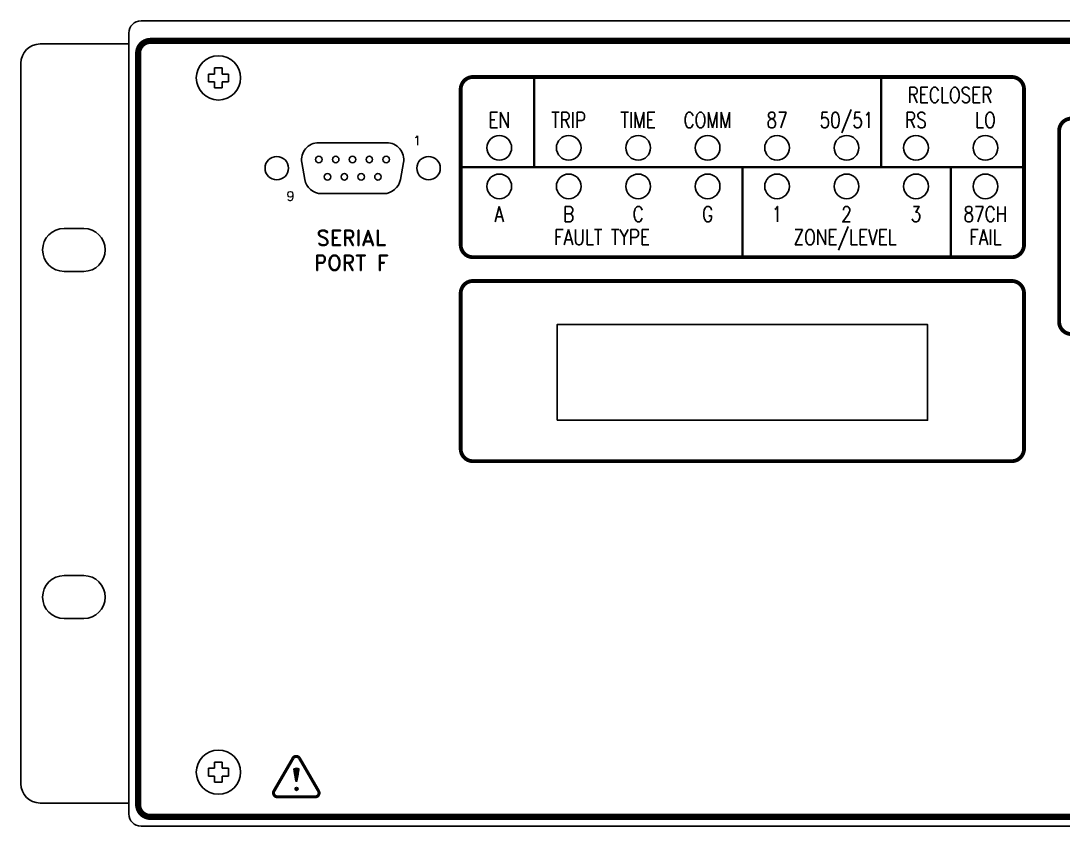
# Model space of a CAD drawing. Header units: inches. Extents: x 4.9 to 38.9, y -1.1 to 21.9.
# Drawn here: x 12.76 to 19.51, y 11.77 to 16.99 of the extents above; entities that cross this region are included whole.
import ezdxf
from ezdxf.enums import TextEntityAlignment as Align

# ---------------------------------------------------------------- set-up
doc = ezdxf.new("R2010")
doc.units = ezdxf.units.IN
doc.header["$MEASUREMENT"] = 0
doc.styles.add('ROMAND', font='ROMAND', dxfattribs={"width": 0.875})
doc.styles.add('ROMANS', font='ROMANS')

msp = doc.modelspace()

# ---------------------------------------------------------------- linework, layer by layer
for p, q in [((13.5356, 16.9865), (30.9776, 16.9865)), ((13.0366, 15.6405), (13.1646, 15.6405)), ((13.1646, 15.3625), (13.0366, 15.3625)), ((13.0366, 13.3905), (13.1646, 13.3905)), ((13.1646, 13.1125), (13.0366, 13.1125)), ((13.5356, 11.7665), (30.9776, 11.7665))]:
    msp.add_line(p, q)
at = {"linetype": 'Continuous'}
for p, q in [((13.4566, 16.9075), (13.4566, 11.8455)), ((14.0115, 16.6816), (14.0115, 16.6415)), ((14.0115, 16.6816), (14.0616, 16.6816)), ((14.0616, 16.6816), (14.0616, 16.6415)), ((13.9715, 16.5915), (13.9715, 16.6415)), ((13.9715, 16.6415), (14.0115, 16.6415)), ((14.0616, 16.6415), (14.1017, 16.6415)), ((14.1017, 16.5915), (14.1017, 16.6415)), ((13.9715, 16.5915), (14.0115, 16.5915)), ((14.0115, 16.5915), (14.0115, 16.5514)), ((14.0115, 16.5514), (14.0616, 16.5514)), ((14.0616, 16.5915), (14.0616, 16.5514)), ((14.0616, 16.5915), (14.1017, 16.5915)), ((14.0115, 12.1816), (14.0115, 12.1415)), ((14.0115, 12.1816), (14.0616, 12.1816)), ((14.0616, 12.1816), (14.0616, 12.1415)), ((13.9715, 12.0915), (13.9715, 12.1415)), ((13.9715, 12.1415), (14.0115, 12.1415)), ((13.9715, 12.0915), (14.0115, 12.0915)), ((14.0115, 12.0915), (14.0115, 12.0514)), ((14.0616, 12.1415), (14.1017, 12.1415)), ((14.0616, 12.0915), (14.0616, 12.0514)), ((14.0616, 12.0915), (14.1017, 12.0915)), ((14.1017, 12.0915), (14.1017, 12.1415)), ((14.525, 12.1358), (14.5386, 12.0587)), ((14.5259, 12.1308), (14.5259, 12.1376)), ((14.5265, 12.1272), (14.5265, 12.138)), ((14.5275, 12.1215), (14.5275, 12.1385)), ((14.5285, 12.1159), (14.5285, 12.139)), ((14.5295, 12.1102), (14.5295, 12.1395)), ((14.5305, 12.1045), (14.5305, 12.1399)), ((14.5315, 12.0989), (14.5315, 12.1403)), ((14.5325, 12.0932), (14.5325, 12.1406)), ((14.5335, 12.0875), (14.5335, 12.1409)), ((14.5345, 12.0819), (14.5345, 12.1412)), ((14.5355, 12.0762), (14.5355, 12.1414)), ((14.5365, 12.0705), (14.5365, 12.1416)), ((14.5375, 12.0648), (14.5375, 12.1418)), ((14.5385, 12.0592), (14.5385, 12.1419)), ((14.5395, 12.0575), (14.5395, 12.142)), ((14.5405, 12.057), (14.5405, 12.1421)), ((14.5415, 12.0568), (14.5415, 12.1421)), ((14.5425, 12.0568), (14.5425, 12.1421)), ((14.5435, 12.057), (14.5435, 12.1421)), ((14.5445, 12.0575), (14.5445, 12.142)), ((14.5588, 12.1358), (14.5452, 12.0587)), ((14.5454, 12.0598), (14.5454, 12.142)), ((14.5465, 12.0663), (14.5465, 12.1418)), ((14.5475, 12.0719), (14.5475, 12.1416)), ((14.5485, 12.0776), (14.5485, 12.1414)), ((14.5495, 12.0832), (14.5495, 12.1412)), ((14.5505, 12.0889), (14.5505, 12.1409)), ((14.5515, 12.0945), (14.5515, 12.1406)), ((14.5524, 12.0993), (14.5524, 12.1405)), ((14.5535, 12.1058), (14.5535, 12.1399)), ((14.5545, 12.1115), (14.5545, 12.1395)), ((14.5555, 12.1171), (14.5555, 12.1391)), ((14.5565, 12.1228), (14.5565, 12.1388)), ((14.5574, 12.1275), (14.5574, 12.1383)), ((14.558, 12.1314), (14.558, 12.138)), ((14.0115, 12.0514), (14.0616, 12.0514)), ((14.5346, 12.0035), (14.5346, 12.0125)), ((14.5356, 12.002), (14.5356, 12.014)), ((14.5366, 12.001), (14.5366, 12.015)), ((14.5376, 12.0002), (14.5376, 12.0158)), ((14.5376, 12.0002), (14.5376, 12.0157)), ((14.5386, 11.9996), (14.5386, 12.0164)), ((14.5396, 11.9991), (14.5396, 12.0168)), ((14.5407, 11.9988), (14.5407, 12.0172)), ((14.5417, 11.9986), (14.5417, 12.0173)), ((14.5427, 11.9985), (14.5427, 12.0174)), ((14.5436, 11.9985), (14.5436, 12.0173)), ((14.5445, 11.9986), (14.5445, 12.0173)), ((14.5456, 11.9988), (14.5456, 12.0171)), ((14.5466, 11.9992), (14.5466, 12.0167)), ((14.5476, 11.9997), (14.5476, 12.0163)), ((14.5488, 12.0004), (14.5488, 12.0155)), ((14.5496, 12.0012), (14.5496, 12.0148)), ((14.5506, 12.0023), (14.5506, 12.0136)), ((14.5515, 12.0038), (14.5515, 12.0122))]:
    msp.add_line(p, q, dxfattribs=at)
at = {"extrusion": (0, 1, -1.83691e-16)}
for p, q in [((13.4566, 16.8365), (12.8816, 16.8365)), ((12.7566, 16.7115), (12.7566, 12.0415)), ((13.4566, 11.9165), (12.8816, 11.9165))]:
    msp.add_line(p, q, dxfattribs=at)
at = {"linetype": 'Continuous'}
for points, const_width in [([(30.9966, 11.9065), (30.9966, 16.7765, 0.414214), (30.9166, 16.8565), (13.5966, 16.8565, 0.414214), (13.5166, 16.7765), (13.5166, 11.9065, 0.414214), (13.5966, 11.8265), (30.9166, 11.8265, 0.414214)], 0.04), ([(15.6866, 16.6226), (19.1766, 16.6226, -0.414214), (19.2566, 16.5426), (19.2566, 15.5344, -0.414214), (19.1766, 15.4544), (15.6866, 15.4544, -0.414214), (15.6066, 15.5344), (15.6066, 16.5426, -0.414214)], 0.025), ([(15.6866, 15.3004), (19.1766, 15.3004, -0.414214), (19.2566, 15.2204), (19.2566, 14.2122, -0.414214), (19.1766, 14.1322), (15.6866, 14.1322, -0.414214), (15.6066, 14.2122), (15.6066, 15.2204, -0.414214)], 0.025)]:
    msp.add_lwpolyline(points, format="xyb", close=True, dxfattribs=dict(at, const_width=const_width))
at = {"const_width": 0.015}
for points in [[(16.0816, 16.0385), (16.0816, 16.6135)], [(18.3316, 16.0385), (18.3316, 16.6226)], [(17.4316, 15.4544), (17.4316, 16.0385)], [(18.7816, 15.4544), (18.7816, 16.0385)]]:
    msp.add_lwpolyline(points, dxfattribs=at)
at = {"const_width": 0.025}
msp.add_lwpolyline([(19.5641, 16.3531), (23.6241, 16.3531, -0.414214), (23.7041, 16.2731), (23.7041, 15.0361, -0.414214), (23.6241, 14.9561), (19.5641, 14.9561, -0.414214), (19.4841, 15.0361), (19.4841, 16.2731, -0.414214)], format="xyb", close=True, dxfattribs=at)
for points in [[(14.6856, 16.1965, 0.466308), (14.5772, 16.0674, 0.466308)], [(15.2359, 16.0674, 0.466308), (15.1276, 16.1965, 0.466308)], [(14.5962, 15.9574, 0.36397), (14.7046, 15.8665, 0.36397)], [(15.1076, 15.8665, 0.36397), (15.2159, 15.9574, 0.36397)]]:
    msp.add_lwpolyline(points, format="xyb")
for points in [[(14.6856, 16.1965), (15.1276, 16.1965)], [(14.5766, 16.0675), (14.5966, 15.9575)], [(15.2356, 16.0675), (15.2156, 15.9575)], [(14.7046, 15.8665), (15.1076, 15.8665)]]:
    msp.add_lwpolyline(points)
at = {"linetype": 'Continuous'}
for points, const_width in [([(15.6066, 16.0385), (19.2566, 16.0385)], 0.015), ([(14.3966, 11.9941), (14.5195, 12.2057)], 0.02), ([(14.6856, 11.9941), (14.5627, 12.2057)], 0.02), ([(14.4182, 11.9565), (14.664, 11.9565)], 0.02)]:
    msp.add_lwpolyline(points, dxfattribs=dict(at, const_width=const_width))
msp.add_lwpolyline([(16.2315, 14.3976), (18.6315, 14.3976), (18.6315, 15.0176), (16.2315, 15.0176)], close=True)
at = {"linetype": 'Continuous', "const_width": 0.02}
for points in [[(14.5626, 12.2063, 0.575689), (14.5194, 12.2063, 0.575689)], [(14.397, 11.995, 0.563069), (14.419, 11.9564, 0.563069)], [(14.6639, 11.9565, 0.578182), (14.6856, 11.994, 0.578182)]]:
    msp.add_lwpolyline(points, format="xyb", dxfattribs=at)
for centre, radius in [((14.0366, 16.6165), 0.1432), ((15.8566, 16.1635), 0.08), ((16.3066, 16.1635), 0.08), ((16.7566, 16.1635), 0.08), ((17.2066, 16.1635), 0.08), ((17.6566, 16.1635), 0.08), ((18.1066, 16.1635), 0.08), ((18.5566, 16.1635), 0.08), ((19.0066, 16.1635), 0.08), ((14.4146, 16.0315), 0.076), ((14.6876, 16.0875), 0.021), ((14.7966, 16.0875), 0.021), ((14.9056, 16.0875), 0.021), ((15.0146, 16.0875), 0.021), ((15.1236, 16.0875), 0.021), ((15.3986, 16.0315), 0.076), ((14.7436, 15.9755), 0.021), ((14.8526, 15.9755), 0.021), ((14.9616, 15.9755), 0.021), ((15.0706, 15.9755), 0.021), ((15.8566, 15.9135), 0.08), ((16.3066, 15.9135), 0.08), ((16.7566, 15.9135), 0.08), ((17.2066, 15.9135), 0.08), ((17.6566, 15.9135), 0.08), ((18.1066, 15.9135), 0.08), ((18.5566, 15.9135), 0.08), ((19.0066, 15.9135), 0.08), ((14.0366, 12.1165), 0.1432)]:
    msp.add_circle(centre, radius)
at = {"linetype": 'Continuous'}
msp.add_circle((14.543, 12.008), 0.00949, dxfattribs=at)
for centre, radius, start, end in [((13.5356, 16.9075), 0.079, 90, 180), ((12.8816, 16.7115), 0.125, 90, 180), ((13.0366, 15.5015), 0.139, 90, 270), ((13.1646, 15.5015), 0.139, 270, 90), ((13.0366, 13.2515), 0.139, 90, 270), ((13.1646, 13.2515), 0.139, 270, 90), ((12.8816, 12.0415), 0.125, 180, 270), ((13.5356, 11.8455), 0.079, 180, 270)]:
    msp.add_arc(centre, radius, start, end)
for centre, radius, start, end in [((14.5273, 12.1358), 0.00229, 114.49541, 180.06965), ((14.5422, 12.1101), 0.0321, 60.12008, 119.73686), ((14.5571, 12.1364), 0.00185, 340.81126, 53.76366), ((14.5406, 12.0592), 0.002, 190.0021, 236.70481), ((14.542, 12.0612), 0.00443, 235.16113, 301.44945), ((14.5432, 12.0591), 0.002, 303.18371, 349.95683)]:
    msp.add_arc(centre, radius, start, end, dxfattribs=at)

# ---------------------------------------------------------------- texts
at = {"style": 'ROMAND', "width": 0.8}
for s, p in [('RECLOSER', (18.7772, 16.4559)), ('50/51', (18.1066, 16.2935)), ('EN', (15.8566, 16.2935)), ('TRIP', (16.3066, 16.2935)), ('TIME', (16.7566, 16.2935)), ('COMM', (17.2066, 16.2935)), ('87', (17.6566, 16.2935)), ('RS', (18.5566, 16.2935)), ('LO', (19.0066, 16.2935)), ('A', (15.8566, 15.6835)), ('B', (16.3066, 15.6835)), ('C', (16.7566, 15.6835)), ('G', (17.2066, 15.6835)), ('1', (17.6566, 15.6835)), ('2', (18.1066, 15.6835)), ('3', (18.5566, 15.6835)), ('87CH', (19.0066, 15.6835)), ('FAULT TYPE', (16.5228, 15.5339)), ('ZONE/LEVEL', (18.0978, 15.5339)), ('FAIL', (19.0066, 15.5339))]:
    msp.add_text(s, height=0.1, dxfattribs=at).set_placement(p, align=Align.CENTER)
at = {"linetype": 'Continuous'}
for s, height, style, p in [('1', 0.06, 'ROMANS', (15.3245, 16.1817)), ('9', 0.06, 'ROMANS', (14.5043, 15.8203)), ('SERIAL', 0.1, 'ROMAND', (14.8974, 15.5294)), ('PORT F', 0.1, 'ROMAND', (14.8987, 15.3686))]:
    msp.add_text(s, height=height, dxfattribs=dict(at, style=style)).set_placement(p, align=Align.CENTER)

doc.saveas('drawing.dxf')
